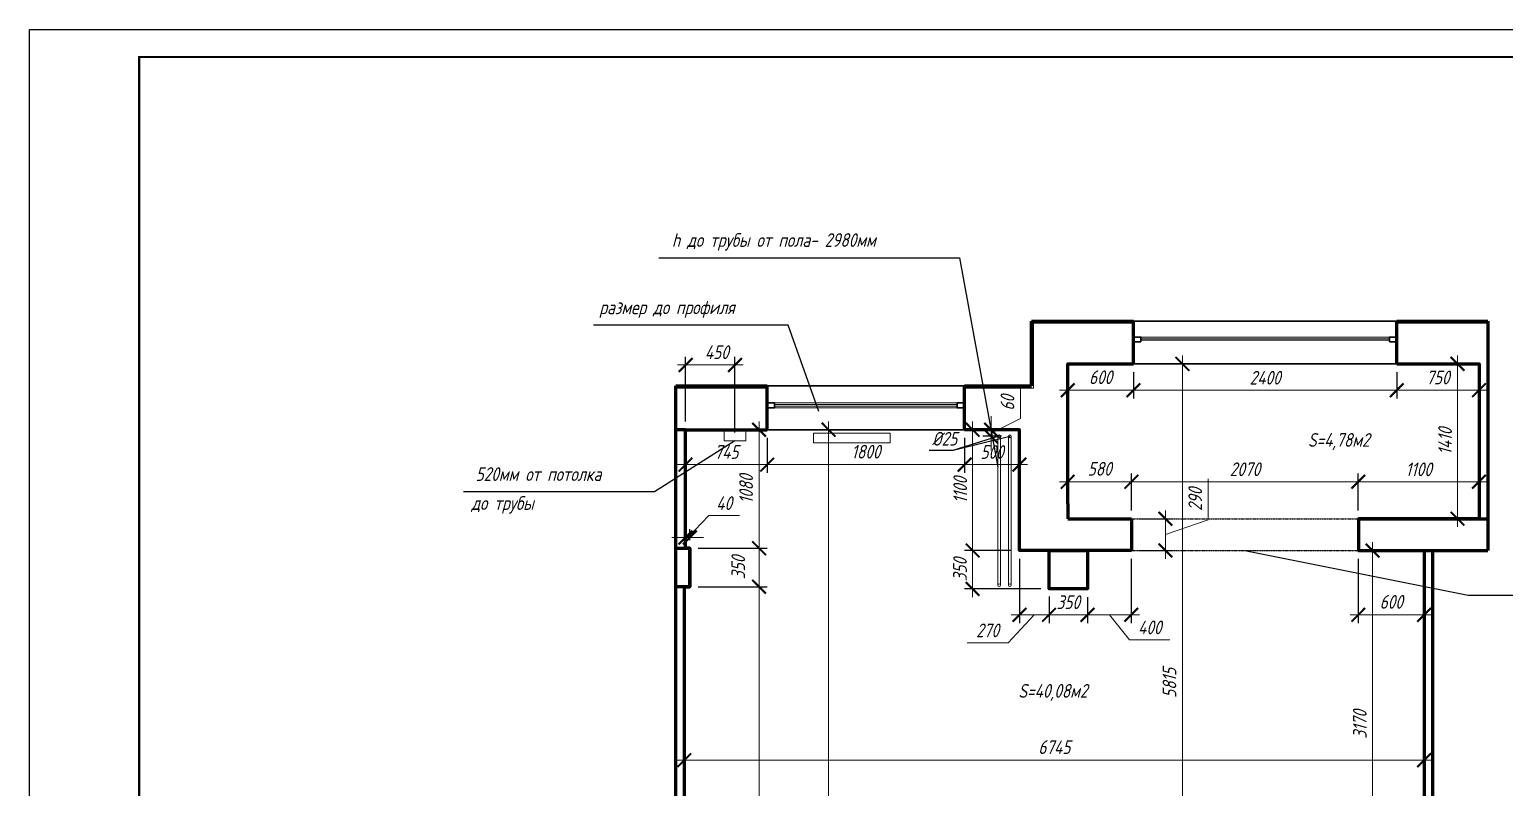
# Model space of a CAD drawing. Header units: millimetres. Extents: x 653176 to 972033, y 753746 to 925850.
# Drawn here: x 698173 to 711622, y 788164 to 795069 of the extents above; entities that cross this region are included whole.
import ezdxf
from ezdxf.enums import TextEntityAlignment as Align

# ---------------------------------------------------------------- set-up
doc = ezdxf.new("R2010")
doc.units = ezdxf.units.MM
doc.header["$LTSCALE"] = 10
doc.linetypes.add('HIDDEN', pattern=[0.375, 0.25, -0.125])
doc.layers.get('0').update_dxf_attribs({"color": 65, "lineweight": 25})
doc.layers.add('ramka', color=7, linetype='Continuous')
doc.layers.add('Мебель', color=7, linetype='Continuous')
for name, color, linetype, lineweight in [('wall', 95, 'Continuous', 60), ('мебель_Ном_пера__1_Pen_No__1', 7, 'Continuous', 13), ('проем', 252, 'Continuous', 13), ('размh150', 7, 'Continuous', 9), ('ТЕКСТ1', 90, 'Continuous', 25)]:
    doc.layers.add(name, color=color, linetype=linetype, lineweight=lineweight)
doc.styles.add('ГОСТ тип А', font='gost_a.shx', dxfattribs={"oblique": 15, "height": 125})
doc.dimstyles.new('ГОСТ тип А', dxfattribs={"dimtxt": 125, "dimasz": 125, "dimexe": 75, "dimexo": 75, "dimgap": 50, "dimtad": 1, "dimdec": 0, "dimrnd": 5, "dimtxsty": 'ГОСТ тип А', "dimblk": 'ARCHTICK', "dimcen": 50, "dimdle": 75, "dimadec": 0, "dimazin": 0, "dimtfac": 1, "dimtdec": 0, "dimtmove": 1, "dimatfit": 2, "dimfxl": 1, "dimlwd": 9, "dimarcsym": 0})

# ---------------------------------------------------------------- blocks, each defined once
blk = doc.blocks.new('_ARCHTICK')
at = {"color": 0, "linetype": 'ByBlock', "ltscale": 50, "const_width": 0.15}
blk.add_lwpolyline([(-0.5, -0.5), (0.5, 0.5)], dxfattribs=at)
blk = doc.blocks.new('*D650')
at = {"layer": 'Defpoints', "color": 0, "lineweight": 90, "ltscale": 5, "transparency": 16777216}
for p in [(705371, 791423), (705459, 791423), (705140, 784359)]:
    blk.add_point(p, dxfattribs=at)
at = {"layer": 'размh150', "color": 0, "lineweight": 9, "ltscale": 5, "transparency": 16777216}
blk.add_line((705459, 784284), (705459, 791498), dxfattribs=at)
at = {"layer": 'размh150', "color": 0, "lineweight": -2, "ltscale": 5, "transparency": 16777216}
for p, q in [((705446, 791423), (705534, 791423)), ((705215, 784359), (705534, 784359))]:
    blk.add_line(p, q, dxfattribs=at)
at = {"layer": 'размh150', "color": 0, "lineweight": 9, "ltscale": 5, "transparency": 16777216, "xscale": 125, "yscale": 125, "zscale": 125}
for p, rotation in [((705459, 791423), 90), ((705459, 784359), 270)]:
    blk.add_blockref('_ARCHTICK', p, dxfattribs=dict(at, rotation=rotation))
at = {"layer": 'размh150', "color": 0, "ltscale": 5, "transparency": 16777216, "insert": (705341, 787891), "char_height": 125, "attachment_point": 5, "rotation": 90, "style": 'ГОСТ тип А'}
blk.add_mtext('7065', dxfattribs=at)
blk = doc.blocks.new('*D674')
at = {"layer": 'Defpoints', "color": 0, "lineweight": 90, "ltscale": 5, "transparency": 16777216}
for p in [(710889, 788413), (704144, 788363), (710889, 788363)]:
    blk.add_point(p, dxfattribs=at)
at = {"layer": 'размh150', "color": 0, "lineweight": 9, "ltscale": 5, "transparency": 16777216}
blk.add_line((704069, 788413), (710964, 788413), dxfattribs=at)
at = {"layer": 'размh150', "color": 0, "lineweight": -2, "ltscale": 5, "transparency": 16777216}
for p, q in [((704144, 788438), (704144, 788488)), ((710889, 788438), (710889, 788488))]:
    blk.add_line(p, q, dxfattribs=at)
at = {"layer": 'размh150', "color": 0, "lineweight": 9, "ltscale": 5, "transparency": 16777216, "xscale": 125, "yscale": 125, "zscale": 125, "rotation": 180}
blk.add_blockref('_ARCHTICK', (704144, 788413), dxfattribs=at)
at = {"layer": 'размh150', "color": 0, "lineweight": 9, "ltscale": 5, "transparency": 16777216, "xscale": 125, "yscale": 125, "zscale": 125}
blk.add_blockref('_ARCHTICK', (710889, 788413), dxfattribs=at)
at = {"layer": 'размh150', "color": 0, "ltscale": 5, "transparency": 16777216, "insert": (707517, 788531), "char_height": 125, "attachment_point": 5, "style": 'ГОСТ тип А'}
blk.add_mtext('6745', dxfattribs=at)
blk = doc.blocks.new('*D651')
at = {"layer": 'Defpoints', "color": 0, "lineweight": 90, "ltscale": 5, "transparency": 16777216}
for p in [(710639, 792023), (708685, 786208), (709319, 786208)]:
    blk.add_point(p, dxfattribs=at)
at = {"layer": 'размh150', "color": 0, "lineweight": -2, "ltscale": 5, "transparency": 16777216}
for p, q in [((710564, 792023), (708610, 792023)), ((709244, 786208), (708610, 786208))]:
    blk.add_line(p, q, dxfattribs=at)
at = {"layer": 'размh150', "color": 0, "lineweight": 9, "ltscale": 5, "transparency": 16777216}
blk.add_line((708685, 792098), (708685, 786133), dxfattribs=at)
at = {"layer": 'размh150', "color": 0, "lineweight": 9, "ltscale": 5, "transparency": 16777216, "xscale": 125, "yscale": 125, "zscale": 125}
for p, rotation in [((708685, 792023), 90), ((708685, 786208), 270)]:
    blk.add_blockref('_ARCHTICK', p, dxfattribs=dict(at, rotation=rotation))
at = {"layer": 'размh150', "color": 0, "ltscale": 5, "transparency": 16777216, "insert": (708567, 789116), "char_height": 125, "attachment_point": 5, "rotation": 90, "style": 'ГОСТ тип А'}
blk.add_mtext('5815', dxfattribs=at)
blk = doc.blocks.new('*D676')
at = {"layer": 'Defpoints', "color": 0, "lineweight": 90, "ltscale": 5, "transparency": 16777216}
for p in [(704194, 789993), (704194, 784358), (704825, 784358)]:
    blk.add_point(p, dxfattribs=at)
at = {"layer": 'размh150', "color": 0, "lineweight": 9, "ltscale": 5, "transparency": 16777216}
blk.add_line((704825, 790068), (704825, 784283), dxfattribs=at)
at = {"layer": 'размh150', "color": 0, "lineweight": -2, "ltscale": 5, "transparency": 16777216}
for p, q in [((704269, 789993), (704900, 789993)), ((704269, 784358), (704900, 784358))]:
    blk.add_line(p, q, dxfattribs=at)
at = {"layer": 'размh150', "color": 0, "lineweight": 9, "ltscale": 5, "transparency": 16777216, "xscale": 125, "yscale": 125, "zscale": 125}
for p, rotation in [((704825, 789993), 90), ((704825, 784358), 270)]:
    blk.add_blockref('_ARCHTICK', p, dxfattribs=dict(at, rotation=rotation))
at = {"layer": 'размh150', "color": 0, "ltscale": 5, "transparency": 16777216, "insert": (704632, 787176), "char_height": 125, "attachment_point": 5, "rotation": 90, "style": 'ГОСТ тип А'}
blk.add_mtext('5635', dxfattribs=at)
blk = doc.blocks.new('*D677')
at = {"layer": 'Defpoints', "color": 0, "lineweight": 90, "ltscale": 5, "transparency": 16777216}
for p in [(704194, 790343), (704194, 789993), (704825, 789993)]:
    blk.add_point(p, dxfattribs=at)
at = {"layer": 'размh150', "color": 0, "lineweight": 9, "ltscale": 5, "transparency": 16777216}
blk.add_line((704825, 790418), (704825, 789918), dxfattribs=at)
at = {"layer": 'размh150', "color": 0, "lineweight": -2, "ltscale": 5, "transparency": 16777216}
for p, q in [((704269, 790343), (704900, 790343)), ((704269, 789993), (704900, 789993))]:
    blk.add_line(p, q, dxfattribs=at)
at = {"layer": 'размh150', "color": 0, "lineweight": 9, "ltscale": 5, "transparency": 16777216, "xscale": 125, "yscale": 125, "zscale": 125}
for p, rotation in [((704825, 790343), 90), ((704825, 789993), 270)]:
    blk.add_blockref('_ARCHTICK', p, dxfattribs=dict(at, rotation=rotation))
at = {"layer": 'размh150', "color": 0, "ltscale": 5, "transparency": 16777216, "insert": (704635, 790168), "char_height": 125, "attachment_point": 5, "rotation": 90, "style": 'ГОСТ тип А'}
blk.add_mtext('350', dxfattribs=at)
blk = doc.blocks.new('*D678')
at = {"layer": 'Defpoints', "color": 0, "lineweight": 90, "ltscale": 5, "transparency": 16777216}
for p in [(704321, 791423), (704194, 790343), (704825, 790343)]:
    blk.add_point(p, dxfattribs=at)
at = {"layer": 'размh150', "color": 0, "lineweight": 9, "ltscale": 5, "transparency": 16777216}
blk.add_line((704825, 791498), (704825, 790268), dxfattribs=at)
at = {"layer": 'размh150', "color": 0, "lineweight": -2, "ltscale": 5, "transparency": 16777216}
for p, q in [((704396, 791423), (704900, 791423)), ((704269, 790343), (704900, 790343))]:
    blk.add_line(p, q, dxfattribs=at)
at = {"layer": 'размh150', "color": 0, "lineweight": 9, "ltscale": 5, "transparency": 16777216, "xscale": 125, "yscale": 125, "zscale": 125}
for p, rotation in [((704825, 791423), 90), ((704825, 790343), 270)]:
    blk.add_blockref('_ARCHTICK', p, dxfattribs=dict(at, rotation=rotation))
at = {"layer": 'размh150', "color": 0, "ltscale": 5, "transparency": 16777216, "insert": (704707, 790883), "char_height": 125, "attachment_point": 5, "rotation": 90, "style": 'ГОСТ тип А'}
blk.add_mtext('1080', dxfattribs=at)
blk = doc.blocks.new('*D660')
at = {"layer": 'Defpoints', "color": 0, "lineweight": 90, "ltscale": 5, "transparency": 16777216}
for p in [(704899, 791423), (704154, 791263), (704899, 791105)]:
    blk.add_point(p, dxfattribs=at)
at = {"layer": 'размh150', "color": 0, "lineweight": -2, "ltscale": 5, "transparency": 16777216}
for p, q in [((704899, 791348), (704899, 791030)), ((704154, 791188), (704154, 791030))]:
    blk.add_line(p, q, dxfattribs=at)
at = {"layer": 'размh150', "color": 0, "lineweight": 9, "ltscale": 5, "transparency": 16777216}
blk.add_line((704079, 791105), (704974, 791105), dxfattribs=at)
at = {"layer": 'размh150', "color": 0, "lineweight": 9, "ltscale": 5, "transparency": 16777216, "xscale": 125, "yscale": 125, "zscale": 125, "rotation": 180}
blk.add_blockref('_ARCHTICK', (704154, 791105), dxfattribs=at)
at = {"layer": 'размh150', "color": 0, "lineweight": 9, "ltscale": 5, "transparency": 16777216, "xscale": 125, "yscale": 125, "zscale": 125}
blk.add_blockref('_ARCHTICK', (704899, 791105), dxfattribs=at)
at = {"layer": 'размh150', "color": 0, "ltscale": 5, "transparency": 16777216, "insert": (704527, 791220), "char_height": 125, "attachment_point": 5, "style": 'ГОСТ тип А'}
blk.add_mtext('745', dxfattribs=at)
blk = doc.blocks.new('*D679')
at = {"layer": 'Defpoints', "color": 0, "lineweight": 90, "ltscale": 5, "transparency": 16777216}
for p in [(704899, 791423), (706699, 791423), (706699, 791105)]:
    blk.add_point(p, dxfattribs=at)
at = {"layer": 'размh150', "color": 0, "lineweight": -2, "ltscale": 5, "transparency": 16777216}
for p, q in [((704899, 791348), (704899, 791030)), ((706699, 791348), (706699, 791030))]:
    blk.add_line(p, q, dxfattribs=at)
at = {"layer": 'размh150', "color": 0, "lineweight": 9, "ltscale": 5, "transparency": 16777216}
blk.add_line((704824, 791105), (706774, 791105), dxfattribs=at)
at = {"layer": 'размh150', "color": 0, "lineweight": 9, "ltscale": 5, "transparency": 16777216, "xscale": 125, "yscale": 125, "zscale": 125, "rotation": 180}
blk.add_blockref('_ARCHTICK', (704899, 791105), dxfattribs=at)
at = {"layer": 'размh150', "color": 0, "lineweight": 9, "ltscale": 5, "transparency": 16777216, "xscale": 125, "yscale": 125, "zscale": 125}
blk.add_blockref('_ARCHTICK', (706699, 791105), dxfattribs=at)
at = {"layer": 'размh150', "color": 0, "ltscale": 5, "transparency": 16777216, "insert": (705799, 791223), "char_height": 125, "attachment_point": 5, "style": 'ГОСТ тип А'}
blk.add_mtext('1800', dxfattribs=at)
blk = doc.blocks.new('*D661')
at = {"layer": 'Defpoints', "color": 0, "lineweight": 90, "ltscale": 5, "transparency": 16777216}
for p in [(706699, 791423), (707199, 791423), (707199, 791105)]:
    blk.add_point(p, dxfattribs=at)
at = {"layer": 'размh150', "color": 0, "lineweight": -2, "ltscale": 5, "transparency": 16777216}
for p, q in [((706699, 791348), (706699, 791030)), ((707199, 791348), (707199, 791030))]:
    blk.add_line(p, q, dxfattribs=at)
at = {"layer": 'размh150', "color": 0, "lineweight": 9, "ltscale": 5, "transparency": 16777216}
blk.add_line((706624, 791105), (707274, 791105), dxfattribs=at)
at = {"layer": 'размh150', "color": 0, "lineweight": 9, "ltscale": 5, "transparency": 16777216, "xscale": 125, "yscale": 125, "zscale": 125, "rotation": 180}
blk.add_blockref('_ARCHTICK', (706699, 791105), dxfattribs=at)
at = {"layer": 'размh150', "color": 0, "lineweight": 9, "ltscale": 5, "transparency": 16777216, "xscale": 125, "yscale": 125, "zscale": 125}
blk.add_blockref('_ARCHTICK', (707199, 791105), dxfattribs=at)
at = {"layer": 'размh150', "color": 0, "ltscale": 5, "transparency": 16777216, "insert": (706949, 791220), "char_height": 125, "attachment_point": 5, "style": 'ГОСТ тип А'}
blk.add_mtext('500', dxfattribs=at)
blk = doc.blocks.new('*D680')
at = {"layer": 'Defpoints', "color": 0, "lineweight": 90, "ltscale": 5, "transparency": 16777216}
for p in [(706699, 791423), (706772, 790323), (707199, 790323)]:
    blk.add_point(p, dxfattribs=at)
at = {"layer": 'размh150', "color": 0, "lineweight": 9, "ltscale": 5, "transparency": 16777216}
blk.add_line((706772, 791498), (706772, 790248), dxfattribs=at)
at = {"layer": 'размh150', "color": 0, "lineweight": -2, "ltscale": 5, "transparency": 16777216}
for p, q in [((706774, 791423), (706847, 791423)), ((707124, 790323), (706697, 790323))]:
    blk.add_line(p, q, dxfattribs=at)
at = {"layer": 'размh150', "color": 0, "lineweight": 9, "ltscale": 5, "transparency": 16777216, "xscale": 125, "yscale": 125, "zscale": 125}
for p, rotation in [((706772, 791423), 90), ((706772, 790323), 270)]:
    blk.add_blockref('_ARCHTICK', p, dxfattribs=dict(at, rotation=rotation))
at = {"layer": 'размh150', "color": 0, "ltscale": 5, "transparency": 16777216, "insert": (706659, 790873), "char_height": 125, "attachment_point": 5, "rotation": 90, "style": 'ГОСТ тип А'}
blk.add_mtext('1100', dxfattribs=at)
blk = doc.blocks.new('*D681')
at = {"layer": 'Defpoints', "color": 0, "lineweight": 90, "ltscale": 5, "transparency": 16777216}
for p in [(707199, 790323), (707469, 789980), (707469, 789737)]:
    blk.add_point(p, dxfattribs=at)
at = {"layer": 'размh150', "color": 0, "lineweight": -2, "ltscale": 5, "transparency": 16777216}
for p, q in [((707199, 790248), (707199, 789662)), ((707469, 789905), (707469, 789662))]:
    blk.add_line(p, q, dxfattribs=at)
at = {"layer": 'размh150', "color": 0, "lineweight": 9, "ltscale": 5, "transparency": 16777216}
for p, q in [((707334, 789737), (707096, 789481)), ((707124, 789737), (707544, 789737)), ((707096, 789481), (706721, 789481))]:
    blk.add_line(p, q, dxfattribs=at)
at = {"layer": 'размh150', "color": 0, "lineweight": 9, "ltscale": 5, "transparency": 16777216, "xscale": 125, "yscale": 125, "zscale": 125, "rotation": 180}
blk.add_blockref('_ARCHTICK', (707199, 789737), dxfattribs=at)
at = {"layer": 'размh150', "color": 0, "lineweight": 9, "ltscale": 5, "transparency": 16777216, "xscale": 125, "yscale": 125, "zscale": 125}
blk.add_blockref('_ARCHTICK', (707469, 789737), dxfattribs=at)
at = {"layer": 'размh150', "color": 0, "ltscale": 5, "transparency": 16777216, "insert": (706908, 789595), "char_height": 125, "attachment_point": 5, "style": 'ГОСТ тип А'}
blk.add_mtext('270', dxfattribs=at)
blk = doc.blocks.new('*D682')
at = {"layer": 'Defpoints', "color": 0, "lineweight": 90, "ltscale": 5, "transparency": 16777216}
for p in [(707469, 789973), (707819, 789973), (707819, 789737)]:
    blk.add_point(p, dxfattribs=at)
at = {"layer": 'размh150', "color": 0, "lineweight": -2, "ltscale": 5, "transparency": 16777216}
for p, q in [((707469, 789898), (707469, 789662)), ((707819, 789898), (707819, 789662))]:
    blk.add_line(p, q, dxfattribs=at)
at = {"layer": 'размh150', "color": 0, "lineweight": 9, "ltscale": 5, "transparency": 16777216}
blk.add_line((707394, 789737), (707894, 789737), dxfattribs=at)
at = {"layer": 'размh150', "color": 0, "lineweight": 9, "ltscale": 5, "transparency": 16777216, "xscale": 125, "yscale": 125, "zscale": 125, "rotation": 180}
blk.add_blockref('_ARCHTICK', (707469, 789737), dxfattribs=at)
at = {"layer": 'размh150', "color": 0, "lineweight": 9, "ltscale": 5, "transparency": 16777216, "xscale": 125, "yscale": 125, "zscale": 125}
blk.add_blockref('_ARCHTICK', (707819, 789737), dxfattribs=at)
at = {"layer": 'размh150', "color": 0, "ltscale": 5, "transparency": 16777216, "insert": (707644, 789852), "char_height": 125, "attachment_point": 5, "style": 'ГОСТ тип А'}
blk.add_mtext('350', dxfattribs=at)
blk = doc.blocks.new('*D662')
at = {"layer": 'Defpoints', "color": 0, "lineweight": 90, "ltscale": 5, "transparency": 16777216}
for p in [(707198, 790323), (706772, 789973), (707469, 789973)]:
    blk.add_point(p, dxfattribs=at)
at = {"layer": 'размh150', "color": 0, "lineweight": -2, "ltscale": 5, "transparency": 16777216}
for p, q in [((707123, 790323), (706697, 790323)), ((707394, 789973), (706697, 789973))]:
    blk.add_line(p, q, dxfattribs=at)
at = {"layer": 'размh150', "color": 0, "lineweight": 9, "ltscale": 5, "transparency": 16777216}
blk.add_line((706772, 790398), (706772, 789898), dxfattribs=at)
at = {"layer": 'размh150', "color": 0, "lineweight": 9, "ltscale": 5, "transparency": 16777216, "xscale": 125, "yscale": 125, "zscale": 125}
for p, rotation in [((706772, 790323), 90), ((706772, 789973), 270)]:
    blk.add_blockref('_ARCHTICK', p, dxfattribs=dict(at, rotation=rotation))
at = {"layer": 'размh150', "color": 0, "ltscale": 5, "transparency": 16777216, "insert": (706657, 790148), "char_height": 125, "attachment_point": 5, "rotation": 90, "style": 'ГОСТ тип А'}
blk.add_mtext('350', dxfattribs=at)
blk = doc.blocks.new('*D663')
at = {"layer": 'Defpoints', "color": 0, "lineweight": 90, "ltscale": 5, "transparency": 16777216}
for p in [(708219, 790323), (707819, 789973), (708219, 789737)]:
    blk.add_point(p, dxfattribs=at)
at = {"layer": 'размh150', "color": 0, "lineweight": -2, "ltscale": 5, "transparency": 16777216}
for p, q in [((708219, 790248), (708219, 789662)), ((707819, 789898), (707819, 789662))]:
    blk.add_line(p, q, dxfattribs=at)
at = {"layer": 'размh150', "color": 0, "lineweight": 9, "ltscale": 5, "transparency": 16777216}
for p, q in [((707744, 789737), (708294, 789737)), ((708019, 789737), (708203, 789509)), ((708203, 789509), (708570, 789509))]:
    blk.add_line(p, q, dxfattribs=at)
at = {"layer": 'размh150', "color": 0, "lineweight": 9, "ltscale": 5, "transparency": 16777216, "xscale": 125, "yscale": 125, "zscale": 125, "rotation": 180}
blk.add_blockref('_ARCHTICK', (707819, 789737), dxfattribs=at)
at = {"layer": 'размh150', "color": 0, "lineweight": 9, "ltscale": 5, "transparency": 16777216, "xscale": 125, "yscale": 125, "zscale": 125}
blk.add_blockref('_ARCHTICK', (708219, 789737), dxfattribs=at)
at = {"layer": 'размh150', "color": 0, "ltscale": 5, "transparency": 16777216, "insert": (708387, 789622), "char_height": 125, "attachment_point": 5, "style": 'ГОСТ тип А'}
blk.add_mtext('400', dxfattribs=at)
blk = doc.blocks.new('*D683')
at = {"layer": 'Defpoints', "color": 0, "lineweight": 90, "ltscale": 5, "transparency": 16777216}
for p in [(708219, 790612), (708530, 790612), (708219, 790323)]:
    blk.add_point(p, dxfattribs=at)
at = {"layer": 'размh150', "color": 0, "lineweight": 9, "ltscale": 5, "transparency": 16777216}
for p, q in [((708920, 790601), (708920, 790975)), ((708530, 790248), (708530, 790687)), ((708530, 790468), (708920, 790601))]:
    blk.add_line(p, q, dxfattribs=at)
at = {"layer": 'размh150', "color": 0, "lineweight": -2, "ltscale": 5, "transparency": 16777216}
for p, q in [((708294, 790612), (708605, 790612)), ((708294, 790323), (708605, 790323))]:
    blk.add_line(p, q, dxfattribs=at)
at = {"layer": 'размh150', "color": 0, "lineweight": 9, "ltscale": 5, "transparency": 16777216, "xscale": 125, "yscale": 125, "zscale": 125}
for p, rotation in [((708530, 790612), 90), ((708530, 790323), 270)]:
    blk.add_blockref('_ARCHTICK', p, dxfattribs=dict(at, rotation=rotation))
at = {"layer": 'размh150', "color": 0, "ltscale": 5, "transparency": 16777216, "insert": (708802, 790788), "char_height": 125, "attachment_point": 5, "rotation": 90, "style": 'ГОСТ тип А'}
blk.add_mtext('290', dxfattribs=at)
blk = doc.blocks.new('*D684')
at = {"layer": 'Defpoints', "color": 0, "lineweight": 90, "ltscale": 5, "transparency": 16777216}
for p in [(707639, 790949), (707639, 790748), (708220, 790612)]:
    blk.add_point(p, dxfattribs=at)
at = {"layer": 'размh150', "color": 0, "lineweight": 9, "ltscale": 5, "transparency": 16777216}
blk.add_line((708295, 790949), (707564, 790949), dxfattribs=at)
at = {"layer": 'размh150', "color": 0, "lineweight": -2, "ltscale": 5, "transparency": 16777216}
for p, q in [((707639, 790823), (707639, 791024)), ((708220, 790687), (708220, 791024))]:
    blk.add_line(p, q, dxfattribs=at)
at = {"layer": 'размh150', "color": 0, "lineweight": 9, "ltscale": 5, "transparency": 16777216, "xscale": 125, "yscale": 125, "zscale": 125, "rotation": 180}
blk.add_blockref('_ARCHTICK', (707639, 790949), dxfattribs=at)
at = {"layer": 'размh150', "color": 0, "lineweight": 9, "ltscale": 5, "transparency": 16777216, "xscale": 125, "yscale": 125, "zscale": 125}
blk.add_blockref('_ARCHTICK', (708220, 790949), dxfattribs=at)
at = {"layer": 'размh150', "color": 0, "ltscale": 5, "transparency": 16777216, "insert": (707930, 791067), "char_height": 125, "attachment_point": 5, "style": 'ГОСТ тип А'}
blk.add_mtext('580', dxfattribs=at)
blk = doc.blocks.new('*D685')
at = {"layer": 'Defpoints', "color": 0, "lineweight": 90, "ltscale": 5, "transparency": 16777216}
for p in [(707639, 792023), (708239, 792023), (708239, 791783)]:
    blk.add_point(p, dxfattribs=at)
at = {"layer": 'размh150', "color": 0, "lineweight": -2, "ltscale": 5, "transparency": 16777216}
for p, q in [((707639, 791948), (707639, 791708)), ((708239, 791948), (708239, 791708))]:
    blk.add_line(p, q, dxfattribs=at)
at = {"layer": 'размh150', "color": 0, "lineweight": 9, "ltscale": 5, "transparency": 16777216}
blk.add_line((707564, 791783), (708314, 791783), dxfattribs=at)
at = {"layer": 'размh150', "color": 0, "lineweight": 9, "ltscale": 5, "transparency": 16777216, "xscale": 125, "yscale": 125, "zscale": 125, "rotation": 180}
blk.add_blockref('_ARCHTICK', (707639, 791783), dxfattribs=at)
at = {"layer": 'размh150', "color": 0, "lineweight": 9, "ltscale": 5, "transparency": 16777216, "xscale": 125, "yscale": 125, "zscale": 125}
blk.add_blockref('_ARCHTICK', (708239, 791783), dxfattribs=at)
at = {"layer": 'размh150', "color": 0, "ltscale": 5, "transparency": 16777216, "insert": (707939, 791901), "char_height": 125, "attachment_point": 5, "style": 'ГОСТ тип А'}
blk.add_mtext('600', dxfattribs=at)
blk = doc.blocks.new('*D686')
at = {"layer": 'Defpoints', "color": 0, "lineweight": 90, "ltscale": 5, "transparency": 16777216}
for p in [(708239, 792023), (710639, 792023), (710639, 791783)]:
    blk.add_point(p, dxfattribs=at)
at = {"layer": 'размh150', "color": 0, "lineweight": -2, "ltscale": 5, "transparency": 16777216}
for p, q in [((708239, 791948), (708239, 791708)), ((710639, 791948), (710639, 791708))]:
    blk.add_line(p, q, dxfattribs=at)
at = {"layer": 'размh150', "color": 0, "lineweight": 9, "ltscale": 5, "transparency": 16777216}
blk.add_line((708164, 791783), (710714, 791783), dxfattribs=at)
at = {"layer": 'размh150', "color": 0, "lineweight": 9, "ltscale": 5, "transparency": 16777216, "xscale": 125, "yscale": 125, "zscale": 125, "rotation": 180}
blk.add_blockref('_ARCHTICK', (708239, 791783), dxfattribs=at)
at = {"layer": 'размh150', "color": 0, "lineweight": 9, "ltscale": 5, "transparency": 16777216, "xscale": 125, "yscale": 125, "zscale": 125}
blk.add_blockref('_ARCHTICK', (710639, 791783), dxfattribs=at)
at = {"layer": 'размh150', "color": 0, "ltscale": 5, "transparency": 16777216, "insert": (709439, 791897), "char_height": 125, "attachment_point": 5, "style": 'ГОСТ тип А'}
blk.add_mtext('2400', dxfattribs=at)
blk = doc.blocks.new('*D687')
at = {"layer": 'Defpoints', "color": 0, "lineweight": 90, "ltscale": 5, "transparency": 16777216}
for p in [(710639, 792023), (711389, 792023), (711389, 791783)]:
    blk.add_point(p, dxfattribs=at)
at = {"layer": 'размh150', "color": 0, "lineweight": -2, "ltscale": 5, "transparency": 16777216}
for p, q in [((710639, 791948), (710639, 791708)), ((711389, 791948), (711389, 791708))]:
    blk.add_line(p, q, dxfattribs=at)
at = {"layer": 'размh150', "color": 0, "lineweight": 9, "ltscale": 5, "transparency": 16777216}
blk.add_line((710564, 791783), (711464, 791783), dxfattribs=at)
at = {"layer": 'размh150', "color": 0, "lineweight": 9, "ltscale": 5, "transparency": 16777216, "xscale": 125, "yscale": 125, "zscale": 125, "rotation": 180}
blk.add_blockref('_ARCHTICK', (710639, 791783), dxfattribs=at)
at = {"layer": 'размh150', "color": 0, "lineweight": 9, "ltscale": 5, "transparency": 16777216, "xscale": 125, "yscale": 125, "zscale": 125}
blk.add_blockref('_ARCHTICK', (711389, 791783), dxfattribs=at)
at = {"layer": 'размh150', "color": 0, "ltscale": 5, "transparency": 16777216, "insert": (711014, 791899), "char_height": 125, "attachment_point": 5, "style": 'ГОСТ тип А'}
blk.add_mtext('750', dxfattribs=at)
blk = doc.blocks.new('*D688')
at = {"layer": 'Defpoints', "color": 0, "lineweight": 90, "ltscale": 5, "transparency": 16777216}
for p in [(711389, 792023), (711193, 790613), (711389, 790613)]:
    blk.add_point(p, dxfattribs=at)
at = {"layer": 'размh150', "color": 0, "lineweight": -2, "ltscale": 5, "transparency": 16777216}
for p, q in [((711314, 792023), (711118, 792023)), ((711314, 790613), (711118, 790613))]:
    blk.add_line(p, q, dxfattribs=at)
at = {"layer": 'размh150', "color": 0, "lineweight": 9, "ltscale": 5, "transparency": 16777216}
blk.add_line((711193, 792098), (711193, 790538), dxfattribs=at)
at = {"layer": 'размh150', "color": 0, "lineweight": 9, "ltscale": 5, "transparency": 16777216, "xscale": 125, "yscale": 125, "zscale": 125}
for p, rotation in [((711193, 792023), 90), ((711193, 790613), 270)]:
    blk.add_blockref('_ARCHTICK', p, dxfattribs=dict(at, rotation=rotation))
at = {"layer": 'размh150', "color": 0, "ltscale": 5, "transparency": 16777216, "insert": (711080, 791318), "char_height": 125, "attachment_point": 5, "rotation": 90, "style": 'ГОСТ тип А'}
blk.add_mtext('1410', dxfattribs=at)
blk = doc.blocks.new('*D689')
at = {"layer": 'Defpoints', "color": 0, "lineweight": 90, "ltscale": 5, "transparency": 16777216}
for p in [(710289, 790949), (710289, 790612), (711389, 790612)]:
    blk.add_point(p, dxfattribs=at)
at = {"layer": 'размh150', "color": 0, "lineweight": 9, "ltscale": 5, "transparency": 16777216}
blk.add_line((711464, 790949), (710214, 790949), dxfattribs=at)
at = {"layer": 'размh150', "color": 0, "lineweight": -2, "ltscale": 5, "transparency": 16777216}
for p, q in [((710289, 790687), (710289, 791024)), ((711389, 790687), (711389, 791024))]:
    blk.add_line(p, q, dxfattribs=at)
at = {"layer": 'размh150', "color": 0, "lineweight": 9, "ltscale": 5, "transparency": 16777216, "xscale": 125, "yscale": 125, "zscale": 125, "rotation": 180}
blk.add_blockref('_ARCHTICK', (710289, 790949), dxfattribs=at)
at = {"layer": 'размh150', "color": 0, "lineweight": 9, "ltscale": 5, "transparency": 16777216, "xscale": 125, "yscale": 125, "zscale": 125}
blk.add_blockref('_ARCHTICK', (711389, 790949), dxfattribs=at)
at = {"layer": 'размh150', "color": 0, "ltscale": 5, "transparency": 16777216, "insert": (710839, 791062), "char_height": 125, "attachment_point": 5, "style": 'ГОСТ тип А'}
blk.add_mtext('1100', dxfattribs=at)
blk = doc.blocks.new('*D664')
at = {"layer": 'Defpoints', "color": 0, "lineweight": 90, "ltscale": 5, "transparency": 16777216}
for p in [(710289, 790949), (708220, 790612), (710289, 790612)]:
    blk.add_point(p, dxfattribs=at)
at = {"layer": 'размh150', "color": 0, "lineweight": 9, "ltscale": 5, "transparency": 16777216}
blk.add_line((708145, 790949), (710364, 790949), dxfattribs=at)
at = {"layer": 'размh150', "color": 0, "lineweight": -2, "ltscale": 5, "transparency": 16777216}
for p, q in [((708220, 790687), (708220, 791024)), ((710289, 790687), (710289, 791024))]:
    blk.add_line(p, q, dxfattribs=at)
at = {"layer": 'размh150', "color": 0, "lineweight": 9, "ltscale": 5, "transparency": 16777216, "xscale": 125, "yscale": 125, "zscale": 125, "rotation": 180}
blk.add_blockref('_ARCHTICK', (708220, 790949), dxfattribs=at)
at = {"layer": 'размh150', "color": 0, "lineweight": 9, "ltscale": 5, "transparency": 16777216, "xscale": 125, "yscale": 125, "zscale": 125}
blk.add_blockref('_ARCHTICK', (710289, 790949), dxfattribs=at)
at = {"layer": 'размh150', "color": 0, "ltscale": 5, "transparency": 16777216, "insert": (709255, 791063), "char_height": 125, "attachment_point": 5, "style": 'ГОСТ тип А'}
blk.add_mtext('2070', dxfattribs=at)
blk = doc.blocks.new('*D690')
at = {"layer": 'Defpoints', "color": 0, "lineweight": 90, "ltscale": 5, "transparency": 16777216}
for p in [(710289, 790323), (710889, 790323), (710889, 789737)]:
    blk.add_point(p, dxfattribs=at)
at = {"layer": 'размh150', "color": 0, "lineweight": -2, "ltscale": 5, "transparency": 16777216}
for p, q in [((710289, 790248), (710289, 789662)), ((710889, 790248), (710889, 789662))]:
    blk.add_line(p, q, dxfattribs=at)
at = {"layer": 'размh150', "color": 0, "lineweight": 9, "ltscale": 5, "transparency": 16777216}
blk.add_line((710214, 789737), (710964, 789737), dxfattribs=at)
at = {"layer": 'размh150', "color": 0, "lineweight": 9, "ltscale": 5, "transparency": 16777216, "xscale": 125, "yscale": 125, "zscale": 125, "rotation": 180}
blk.add_blockref('_ARCHTICK', (710289, 789737), dxfattribs=at)
at = {"layer": 'размh150', "color": 0, "lineweight": 9, "ltscale": 5, "transparency": 16777216, "xscale": 125, "yscale": 125, "zscale": 125}
blk.add_blockref('_ARCHTICK', (710889, 789737), dxfattribs=at)
at = {"layer": 'размh150', "color": 0, "ltscale": 5, "transparency": 16777216, "insert": (710589, 789855), "char_height": 125, "attachment_point": 5, "style": 'ГОСТ тип А'}
blk.add_mtext('600', dxfattribs=at)
blk = doc.blocks.new('*D665')
at = {"layer": 'Defpoints', "color": 0, "lineweight": 90, "ltscale": 5, "transparency": 16777216}
for p in [(710888, 790323), (710419, 787153), (710888, 787153)]:
    blk.add_point(p, dxfattribs=at)
at = {"layer": 'размh150', "color": 0, "lineweight": -2, "ltscale": 5, "transparency": 16777216}
for p, q in [((710813, 790323), (710344, 790323)), ((710813, 787153), (710344, 787153))]:
    blk.add_line(p, q, dxfattribs=at)
at = {"layer": 'размh150', "color": 0, "lineweight": 9, "ltscale": 5, "transparency": 16777216}
blk.add_line((710419, 790398), (710419, 787078), dxfattribs=at)
at = {"layer": 'размh150', "color": 0, "lineweight": 9, "ltscale": 5, "transparency": 16777216, "xscale": 125, "yscale": 125, "zscale": 125}
for p, rotation in [((710419, 790323), 90), ((710419, 787153), 270)]:
    blk.add_blockref('_ARCHTICK', p, dxfattribs=dict(at, rotation=rotation))
at = {"layer": 'размh150', "color": 0, "ltscale": 5, "transparency": 16777216, "insert": (710303, 788738), "char_height": 125, "attachment_point": 5, "rotation": 90, "style": 'ГОСТ тип А'}
blk.add_mtext('3170', dxfattribs=at)
blk = doc.blocks.new('*D691')
at = {"layer": 'Defpoints', "color": 0, "lineweight": 90, "ltscale": 5, "transparency": 16777216}
for p in [(706862, 791423), (706940, 791363), (707111, 791363)]:
    blk.add_point(p, dxfattribs=at)
at = {"layer": 'размh150', "color": 0, "lineweight": 9, "ltscale": 5, "transparency": 16777216}
for p, q in [((707208, 791526), (707208, 791811)), ((706940, 791423), (706940, 791548)), ((706940, 791393), (707208, 791526)), ((706940, 791423), (706940, 791363)), ((706940, 791423), (706940, 791363)), ((706940, 791363), (706940, 791238))]:
    blk.add_line(p, q, dxfattribs=at)
at = {"layer": 'размh150', "color": 0, "lineweight": -2, "ltscale": 5, "transparency": 16777216}
for p, q in [((707036, 791363), (706865, 791363)), ((706937, 791423), (707015, 791423))]:
    blk.add_line(p, q, dxfattribs=at)
at = {"layer": 'размh150', "color": 0, "lineweight": 9, "ltscale": 5, "transparency": 16777216, "xscale": 125, "yscale": 125, "zscale": 125}
for p, rotation in [((706940, 791423), 270), ((706940, 791363), 90)]:
    blk.add_blockref('_ARCHTICK', p, dxfattribs=dict(at, rotation=rotation))
at = {"layer": 'размh150', "color": 0, "ltscale": 5, "transparency": 16777216, "insert": (707090, 791668), "char_height": 125, "attachment_point": 5, "rotation": 90, "style": 'ГОСТ тип А'}
blk.add_mtext('60', dxfattribs=at)
blk = doc.blocks.new('*D693')
at = {"layer": 'Defpoints', "color": 0, "lineweight": 90, "ltscale": 5, "transparency": 16777216}
for p in [(704605, 792013), (704155, 791423), (704605, 791323)]:
    blk.add_point(p, dxfattribs=at)
at = {"layer": 'размh150', "color": 0, "lineweight": -2, "ltscale": 5, "transparency": 16777216}
for p, q in [((704155, 791498), (704155, 792088)), ((704605, 791398), (704605, 792088))]:
    blk.add_line(p, q, dxfattribs=at)
at = {"layer": 'размh150', "color": 0, "lineweight": 9, "ltscale": 5, "transparency": 16777216}
blk.add_line((704080, 792013), (704680, 792013), dxfattribs=at)
at = {"layer": 'размh150', "color": 0, "lineweight": 9, "ltscale": 5, "transparency": 16777216, "xscale": 125, "yscale": 125, "zscale": 125, "rotation": 180}
blk.add_blockref('_ARCHTICK', (704155, 792013), dxfattribs=at)
at = {"layer": 'размh150', "color": 0, "lineweight": 9, "ltscale": 5, "transparency": 16777216, "xscale": 125, "yscale": 125, "zscale": 125}
blk.add_blockref('_ARCHTICK', (704605, 792013), dxfattribs=at)
at = {"layer": 'размh150', "color": 0, "ltscale": 5, "transparency": 16777216, "insert": (704439, 792129), "char_height": 125, "attachment_point": 5, "style": 'ГОСТ тип А'}
blk.add_mtext('450', dxfattribs=at)
blk = doc.blocks.new('*D694')
at = {"layer": 'Defpoints', "color": 0, "lineweight": 90, "ltscale": 5, "transparency": 16777216}
for p in [(704194, 790441), (704154, 790343), (704194, 790343)]:
    blk.add_point(p, dxfattribs=at)
at = {"layer": 'размh150', "color": 0, "lineweight": 9, "ltscale": 5, "transparency": 16777216}
for p, q in [((704174, 790441), (704367, 790641)), ((704367, 790641), (704645, 790641)), ((704154, 790441), (704029, 790441)), ((704154, 790441), (704194, 790441)), ((704154, 790441), (704194, 790441)), ((704194, 790441), (704319, 790441))]:
    blk.add_line(p, q, dxfattribs=at)
at = {"layer": 'размh150', "color": 0, "lineweight": -2, "ltscale": 5, "transparency": 16777216}
for p, q in [((704154, 790418), (704154, 790516)), ((704194, 790418), (704194, 790516))]:
    blk.add_line(p, q, dxfattribs=at)
at = {"layer": 'размh150', "color": 0, "lineweight": 9, "ltscale": 5, "transparency": 16777216, "xscale": 125, "yscale": 125, "zscale": 125}
blk.add_blockref('_ARCHTICK', (704154, 790441), dxfattribs=at)
at = {"layer": 'размh150', "color": 0, "lineweight": 9, "ltscale": 5, "transparency": 16777216, "xscale": 125, "yscale": 125, "zscale": 125, "rotation": 180}
blk.add_blockref('_ARCHTICK', (704194, 790441), dxfattribs=at)
at = {"layer": 'размh150', "color": 0, "ltscale": 5, "transparency": 16777216, "insert": (704506, 790754), "char_height": 125, "attachment_point": 5, "style": 'ГОСТ тип А'}
blk.add_mtext('40', dxfattribs=at)

msp = doc.modelspace()

# ---------------------------------------------------------------- linework, layer by layer
at = {"layer": 'ramka', "color": 2, "ltscale": 10}
msp.add_lwpolyline([(698172.7, 795069.1), (719172.7, 795069.1), (719172.7, 780219.1), (698172.7, 780219.1)], close=True, dxfattribs=at)
at = {"layer": 'ramka', "const_width": 20}
msp.add_lwpolyline([(718922.7, 780469.1), (718922.7, 794819.1), (699172.7, 794819.1), (699172.7, 780469.1)], close=True, dxfattribs=at)
at = {"layer": 'wall'}
for p, q in [((707309.4, 791823.1), (707309.4, 792413.1)), ((707309.4, 792413.1), (708239.4, 792413.1)), ((708239.4, 792023.1), (708239.4, 792413.1)), ((710639.4, 792413.1), (711469.4, 792413.1)), ((710639.4, 792023.1), (710639.4, 792413.1)), ((711469.4, 792413.1), (711469.4, 790323.1)), ((704899.4, 791423.1), (704899.4, 791823.1)), ((706699.4, 791423), (706699.4, 791823.1)), ((704155.4, 791423.1), (704065.4, 791423.1)), ((707639.4, 790748.1), (707639.4, 790612.1)), ((708220.4, 790612.1), (708219.4, 790323.1)), ((710889.4, 790323.1), (711469.4, 790323.1)), ((710969.4, 786128.1), (710969.4, 790323.1))]:
    msp.add_line(p, q, dxfattribs=at)
for points in [[(707639.4, 790750.1), (707639.4, 790748.1), (707639.4, 792023.1), (708239.4, 792023.1)], [(710639.4, 792023.1), (711389.4, 792023.1), (711389.4, 790612.1), (710289.4, 790612.1), (710289.4, 790323.1), (710889.4, 790323.1), (710889.4, 786208.1), (710889.4, 786208.1), (710889.4, 786208.1), (710889.4, 786208.1), (710889.4, 786208.1)], [(707494.4, 784358.1), (707494.4, 784108.1), (704065.4, 784108.1), (704065.4, 791823.1)], [(704065.4, 791823.1), (704897.3, 791823.1)], [(706699.4, 791823.1), (707309.4, 791823.1)], [(704144.4, 786733.1), (704144.4, 789993.1), (704194.4, 789993.1), (704194.4, 790343.1), (704154.4, 790343.1), (704154.4, 791423.1), (704899.4, 791423.1)], [(708219.4, 790323.1), (707199.4, 790323.1), (707199.4, 791423.1), (706699.4, 791423.1)], [(707639.4, 790612.1), (708219.4, 790612.1)], [(710289.4, 790612.1), (711469.4, 790612.1)], [(704065.4, 790343.1), (704194.4, 790343.1), (704194.4, 789993.1), (704065.4, 789993.1)]]:
    msp.add_lwpolyline(points, dxfattribs=at)
msp.add_lwpolyline([(707469.4, 790323.1), (707819.4, 790323.1), (707819.4, 789973.1), (707469.4, 789973.1)], close=True, dxfattribs=at)
at = {"layer": 'Мебель', "color": 7, "linetype": 'HIDDEN'}
for p, q in [((708219.4, 790612.1), (710289.4, 790612.1)), ((708219.4, 790323.1), (710289.4, 790323.1))]:
    msp.add_line(p, q, dxfattribs=at)
at = {"layer": 'мебель_Ном_пера__1_Pen_No__1', "color": 4, "linetype": 'Continuous'}
for p, q in [((710572.7, 792267.6), (708306, 792267.6)), ((710572.7, 792251.7), (708306, 792251.7)), ((710572.7, 792239), (708306, 792239)), ((706632.7, 791623.1), (704899.4, 791623.1)), ((706632.7, 791667.6), (704966, 791667.6)), ((706632.7, 791651.7), (704966, 791651.7)), ((706632.7, 791639), (704966, 791639))]:
    msp.add_line(p, q, dxfattribs=at)
at = {"layer": 'проем', "lineweight": 30}
for p, q in [((708239.4, 792413.1), (710639.4, 792413.1)), ((708239.4, 792023.1), (710639.4, 792023.1)), ((704899.4, 791823.1), (706699.4, 791823.1)), ((704899.4, 791423.1), (706699.4, 791423.1))]:
    msp.add_line(p, q, dxfattribs=at)
at = {"layer": 'проем'}
msp.add_line((704899.3, 791803.1), (704063.3, 791803.1), dxfattribs=at)
for points in [[(706699.4, 791803.1), (707327.3, 791803.1), (707327.3, 792393.1), (708239.4, 792393.1)], [(710639.4, 792393.1), (711469.4, 792393.1)], [(704605.4, 791323.1), (704505.4, 791323.1), (704505.4, 791423.1)], [(704605.4, 791323.1), (704705.4, 791323.1), (704705.4, 791423.1)], [(707002.3, 790007.7), (707002.3, 791363.8)], [(707027.3, 791363.8), (707027.3, 790006.6)], [(707097.9, 790007.1), (707097.9, 791363.9)], [(707122.9, 791363.9), (707122.9, 790007.2)]]:
    msp.add_lwpolyline(points, dxfattribs=at)
at = {"layer": 'проем', "lineweight": 30}
for points in [[(708306, 792223.1), (708306, 792267.6), (708239.4, 792267.6), (708239.4, 792223.1)], [(710572.7, 792223.1), (710572.7, 792267.6), (710639.4, 792267.6), (710639.4, 792223.1)], [(704899.4, 791623.1), (704899.4, 791667.6), (704966, 791667.6), (704966, 791623.1)], [(706632.7, 791623.1), (706632.7, 791667.6), (706699.4, 791667.6), (706699.4, 791623.1)]]:
    msp.add_lwpolyline(points, close=True, dxfattribs=at)
at = {"layer": 'проем'}
msp.add_lwpolyline([(706020.3, 791303.5), (706020.3, 791393.1), (705320.3, 791393.1), (705320.3, 791303.5)], close=True, dxfattribs=at)
for centre in [(707014.8, 791363.1), (707110.4, 791363.1), (707014.8, 790006.4), (707110.4, 790006.4)]:
    msp.add_circle(centre, 12.5, dxfattribs=at)
at = {"layer": 'ТЕКСТ1', "linetype": 'Continuous'}
msp.add_line((706593.9, 791236.8), (707111.4, 791363.1), dxfattribs=at)
for points in [[(703910, 792988.8), (706652.3, 792988.8), (707002.3, 791082.1)], [(705371.2, 791588.1), (705090.3, 792375.4), (703313.9, 792375.4)], [(706375.7, 791236.8), (706593.9, 791236.8), (707002.3, 791363.8)], [(704605.4, 791323.1), (703870.7, 790856.3), (702130.6, 790856.3)], [(709254.4, 790323.1), (711289.5, 789916.2), (713204, 789916.2)]]:
    msp.add_lwpolyline(points, dxfattribs=at)

# ---------------------------------------------------------------- texts
at = {"layer": 'ТЕКСТ1', "linetype": 'Continuous', "style": 'ГОСТ тип А', "oblique": 15}
for s, p in [('h до трубы от пола- 2980мм', (704959.3, 793088.8)), ('размер до профиля', (703984.9, 792475.4)), ('520мм от потолка', (702813.2, 790956.3)), ('до трубы', (702485.4, 790692.5))]:
    msp.add_text(s, height=125, dxfattribs=at).set_placement(p, align=Align.CENTER)
at = {"layer": 'ТЕКСТ1', "ltscale": 200, "style": 'ГОСТ тип А', "oblique": 15}
for s, p in [('S=4,78м2', (710109.9, 791267.6)), ('S=40,08м2', (707503.7, 788981.4))]:
    msp.add_text(s, height=125, dxfattribs=at).set_placement(p, align=Align.CENTER)
at = {"layer": 'ТЕКСТ1', "linetype": 'Continuous', "insert": (706484.8, 791236.8), "char_height": 125, "attachment_point": 5, "style": 'ГОСТ тип А'}
msp.add_mtext(' %%C25\\P ', dxfattribs=at)

# ---------------------------------------------------------------- dimensions: what is measured, and where the dimension line sits
at = {"layer": 'размh150', "ltscale": 5}
for base, p1, p2, picture, middle in [((704605.4, 792013.5), (704155.4, 791423.1), (704605.4, 791323.1), '*D693', (704439.4, 792013.5)), ((707639.4, 790949), (708220.4, 790612.1), (707639.4, 790748.1), '*D684', (707929.9, 790949)), ((704194.4, 790441.5), (704154.4, 790343.1), (704194.4, 790343.1), '*D694', (704417.2, 790641.3)), ((707819.4, 789736.6), (707469.4, 789973.1), (707819.4, 789973.1), '*D682', (707644.4, 789736.6))]:
    dim = msp.add_linear_dim(base=base, p1=p1, p2=p2, dimstyle='ГОСТ тип А', dxfattribs=at)
    dim.commit()
    dim.dimension.update_dxf_attribs({"geometry": picture, "text_midpoint": middle, "dimtype": 160})
for base, p1, p2, picture, middle in [((708239.4, 791783.1), (707639.4, 792023.1), (708239.4, 792023.1), '*D685', (707939.4, 791901.3)), ((710639.4, 791783.1), (708239.4, 792023.1), (710639.4, 792023.1), '*D686', (709439.4, 791897.3)), ((711389.4, 791783.1), (710639.4, 792023.1), (711389.4, 792023.1), '*D687', (711014.4, 791898.5)), ((704899.4, 791104.9), (704154.4, 791263.2), (704899.4, 791423.1), '*D660', (704526.9, 791220.1)), ((706699.4, 791104.9), (704899.4, 791423.1), (706699.4, 791423.1), '*D679', (705799.4, 791222.9)), ((707199.4, 791104.9), (706699.4, 791423.1), (707199.4, 791423.1), '*D661', (706949.4, 791220.3)), ((710289.4, 790949), (708220.4, 790612.1), (710289.4, 790612.1), '*D664', (709254.9, 791063.2)), ((710289.4, 790949), (711389.4, 790612.1), (710289.4, 790612.1), '*D689', (710839.4, 791061.7)), ((710889.4, 789736.6), (710289.4, 790323.1), (710889.4, 790323.1), '*D690', (710589.4, 789854.8)), ((710889.4, 788413.1), (704144.4, 788363.1), (710889.4, 788363.1), '*D674', (707516.9, 788531.4))]:
    dim = msp.add_linear_dim(base=base, p1=p1, p2=p2, dimstyle='ГОСТ тип А', dxfattribs=at)
    dim.commit()
    dim.dimension.update_dxf_attribs({"geometry": picture, "text_midpoint": middle})
for base, p1, p2, picture, middle in [((708684.9, 786208.1), (710639.4, 792023.1), (709318.7, 786208.1), '*D651', (708566.8, 789115.6)), ((711192.7, 790613.1), (711389.4, 792023.1), (711389.4, 790613.1), '*D688', (711079.9, 791318.1)), ((704825.3, 790343.1), (704320.6, 791423.1), (704194.4, 790343.1), '*D678', (704707.2, 790883.1)), ((706772, 790323.1), (706699.4, 791423.1), (707199.4, 790323.1), '*D680', (706659.2, 790873.1)), ((710418.8, 787153.1), (710888.4, 790323.1), (710888.4, 787153.1), '*D665', (710303.4, 788738.1))]:
    dim = msp.add_linear_dim(base=base, p1=p1, p2=p2, angle=90, dimstyle='ГОСТ тип А', dxfattribs=at)
    dim.commit()
    dim.dimension.update_dxf_attribs({"geometry": picture, "text_midpoint": middle})
dim = msp.add_linear_dim(base=(706939.7, 791363.1), p1=(706861.9, 791423.1), p2=(707111.4, 791363.1), angle=90, dimstyle='ГОСТ тип А', override={"dimtmove": 1}, dxfattribs=at)
dim.commit()
dim.dimension.update_dxf_attribs({"geometry": '*D691', "text_midpoint": (707207.8, 791575.5), "dimtype": 160})
for base, p1, p2, picture, middle in [((705459.3, 791423.1), (705139.9, 784359.1), (705371.2, 791423.1), '*D650', (705459.3, 787890.6)), ((708529.9, 790612.1), (708219.4, 790323.1), (708219.4, 790612.1), '*D683', (708919.8, 790650.7)), ((704825.3, 789993.1), (704194.4, 790343.1), (704194.4, 789993.1), '*D677', (704750.3, 790168.1)), ((706772, 789973.1), (707198.4, 790323.1), (707469.4, 789973.1), '*D662', (706772, 790148.1)), ((704825.3, 784358.1), (704194.4, 789993.1), (704194.4, 784358.1), '*D676', (704750.3, 787175.6))]:
    dim = msp.add_linear_dim(base=base, p1=p1, p2=p2, angle=90, dimstyle='ГОСТ тип А', dxfattribs=at)
    dim.commit()
    dim.dimension.update_dxf_attribs({"geometry": picture, "text_midpoint": middle, "dimtype": 160})
for base, p1, p2, picture, middle in [((707469.4, 789736.6), (707199.4, 790323.1), (707469.4, 789979.8), '*D681', (707045.7, 789480.9)), ((708219.4, 789736.6), (707819.4, 789973.1), (708219.4, 790323.1), '*D663', (708253, 789508.9))]:
    dim = msp.add_linear_dim(base=base, p1=p1, p2=p2, dimstyle='ГОСТ тип А', override={"dimtmove": 1}, dxfattribs=at)
    dim.commit()
    dim.dimension.update_dxf_attribs({"geometry": picture, "text_midpoint": middle, "dimtype": 160})

doc.saveas('drawing.dxf')
